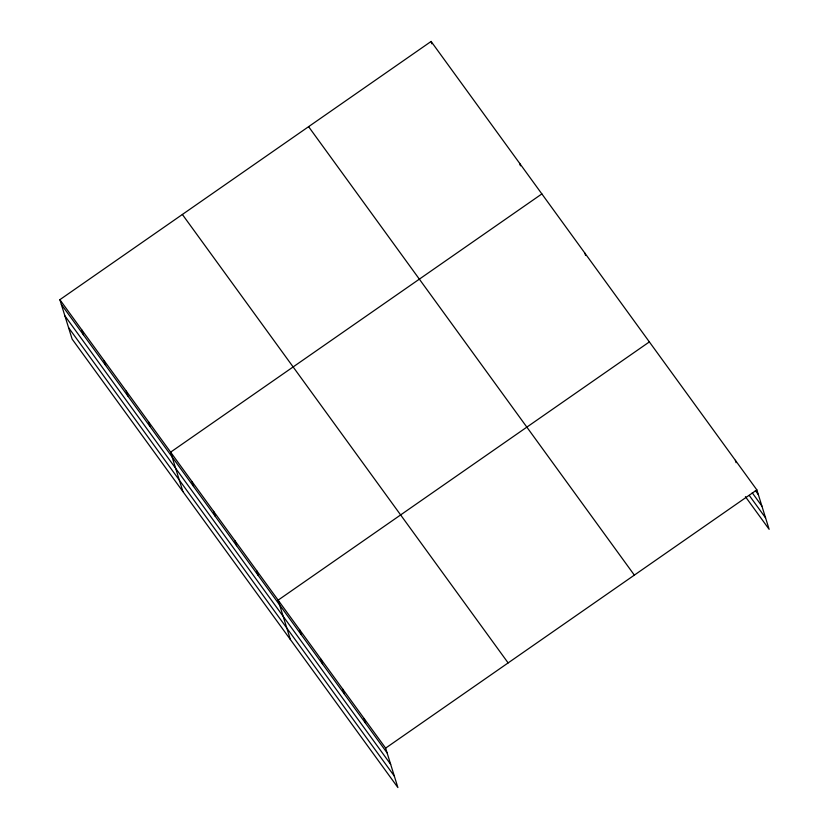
<?xml version="1.0" encoding="UTF-8"?>
<svg xmlns="http://www.w3.org/2000/svg" width="829" height="829" viewBox="0 0 829 829"><rect width="100%" height="100%" fill="white"/><g stroke="black" fill="none" stroke-linecap="round" stroke-linejoin="round"><path stroke-width="1.24" d="M59.864 299.683L385.62 748.131L397.889 787.55L72.133 339.102L59.864 299.683L431.111 41.45L756.867 489.898L769.136 529.316L745.416 496.664M541.865 193.924L170.619 452.157L182.898 491.576M649.366 341.911L278.119 600.144L290.399 639.563M385.62 748.131L756.867 489.898M755.385 490.581L758.348 494.664M752.266 492.83L761.913 506.104M749.271 495.431L765.581 517.887M308.595 126.671L634.351 575.119M182.37 214.462L508.125 662.91M61.346 304.45L387.102 752.898M64.911 315.88L390.666 764.328M68.579 327.662L394.335 776.11M735.364 460.302L736.1 462.686M584.859 253.114L585.606 255.498M519.71 163.427L520.457 165.81M431.111 41.45L431.847 43.833M364.118 718.536L365.599 723.302M342.615 688.93L344.097 693.697M321.113 659.335L322.595 664.102M299.611 629.739L301.103 634.506M256.617 570.549L258.099 575.305M235.115 540.943L236.597 545.71M213.613 511.348L215.105 516.115M192.121 481.753L193.603 486.519M148.464 421.66L149.945 426.427M126.319 391.164L127.801 395.93M104.164 360.667L105.646 365.434M82.009 330.18L83.491 334.937"/></g></svg>
